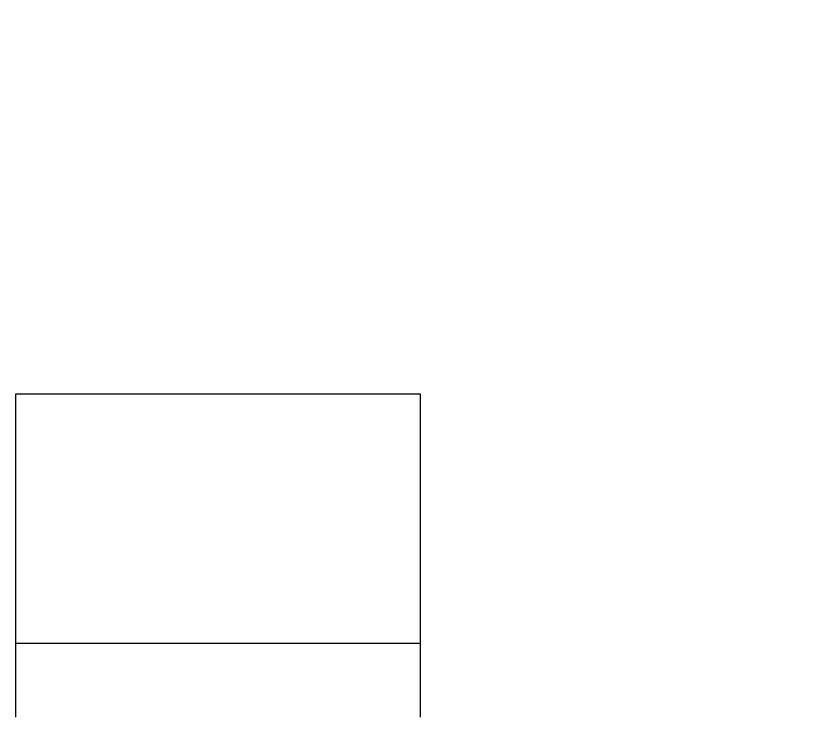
# Model space of a CAD drawing. Header units: millimetres. Extents: x -918 to 51042, y -35619 to 21649.
# Drawn here: x 6477 to 9417, y -2965 to -363 of the extents above; entities that cross this region are included whole.
import ezdxf

# ---------------------------------------------------------------- set-up
doc = ezdxf.new("R2010")
doc.units = ezdxf.units.MM
doc.layers.add('для лазера', color=7, linetype='Continuous')
doc.layers.add('Подвесы', color=252, linetype='Continuous')

# ---------------------------------------------------------------- blocks, each defined once
blk = doc.blocks.new('A$C243473AA')
at = {"layer": 'Подвесы'}
blk.add_line((92387.3, -1105.2, -28566.9), (92387.3, -1109.2, -28566.9), dxfattribs=at)
blk = doc.blocks.new('A$C309F303B')
at = {"layer": 'Подвесы'}
blk.add_line((95839.8, -50, -28329.9), (95839.8, -54, -28329.9), dxfattribs=at)
blk = doc.blocks.new('A$C11FC5D4A')
at = {"layer": 'Подвесы', "extrusion": (-1, 0, 0), "rotation": 90}
for name, p in [('A$C243473AA', (9826.4, -540, 28554.9)), ('A$C309F303B', (10881.7, -3801.5, 28317.9)), ('A$C309F303B', (10881.7, -3610.5, 28317.9))]:
    blk.add_blockref(name, p, dxfattribs=at)
at = {"layer": 'Подвесы', "extrusion": (-1, 0, 0), "xscale": -1, "rotation": 90}
blk.add_blockref('A$C309F303B', (10881.7, 188260.1, 28317.9), dxfattribs=at)

msp = doc.modelspace()

# ---------------------------------------------------------------- linework, layer by layer
at = {"layer": 'для лазера'}
for p, q in [((6476.545, -1765.446), (7976.545, -1765.446)), ((6476.545, -2965.446), (6476.545, -1765.446)), ((7976.545, -1765.446), (7976.545, -2965.446)), ((7976.545, -2692.672), (6476.545, -2692.672))]:
    msp.add_line(p, q, dxfattribs=at)

# ---------------------------------------------------------------- block references
msp.add_blockref('A$C11FC5D4A', (37734.771, 10568.268), dxfattribs=at)

doc.saveas('drawing.dxf')
